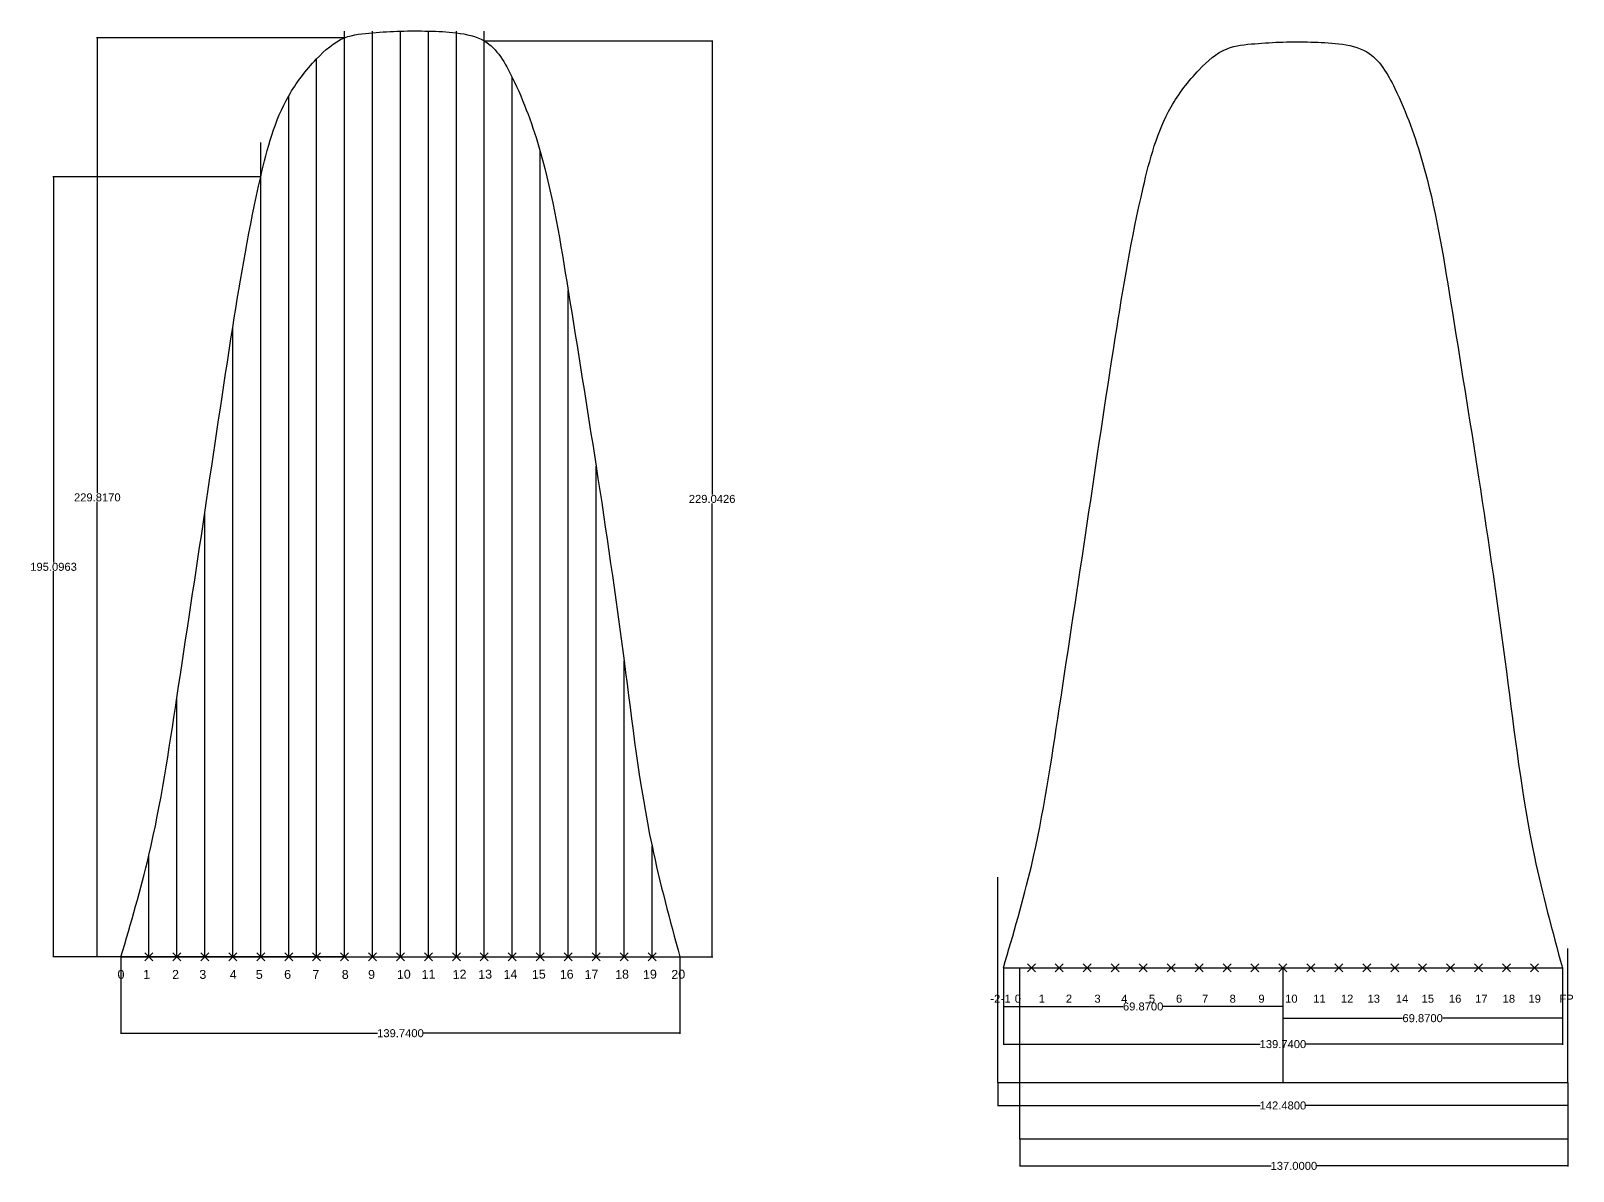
# Model space of a CAD drawing. Header units: inches. Extents: x 2352 to 5491, y -38 to 423.
# Drawn here: x 2352.2 to 2737.8, y 128.4 to 413.5 of the extents above; entities that cross this region are included whole.
import ezdxf

# ---------------------------------------------------------------- set-up
doc = ezdxf.new("R2010")
doc.units = ezdxf.units.IN
doc.header["$MEASUREMENT"] = 0
doc.header["$PDMODE"] = 3
doc.styles.get("Standard").update_dxf_attribs({"font": 'arial.ttf'})
doc.dimstyles.get("Standard").update_dxf_attribs({"dimtxt": 0.18, "dimasz": 0.18, "dimexe": 0.18, "dimexo": 0.0625, "dimgap": 0.09, "dimtad": 0, "dimtih": 1, "dimtoh": 1, "dimdec": 4, "dimzin": 0, "dimdsep": 46, "dimtxsty": 'Standard', "dimcen": 0.09, "dimadec": 0, "dimazin": 0, "dimtfac": 1, "dimtdec": 4, "dimtofl": 0, "dimtmove": 0, "dimatfit": 3, "dimfxl": 1, "dimtolj": 1, "dimtzin": 0, "dimarcsym": 0})

# ---------------------------------------------------------------- blocks, each defined once
blk = doc.blocks.new('*D17')
at = {"color": 0, "lineweight": -2, "transparency": 16777216}
for p, q in [((2374.74, 181.87), (2374.74, 162.69)), ((2514.48, 181.87), (2514.48, 162.69)), ((2374.92, 162.87), (2438.91, 162.87)), ((2514.3, 162.87), (2450.31, 162.87))]:
    blk.add_line(p, q, dxfattribs=at)
at = {"color": 0, "transparency": 16777216}
for points in [[(2374.92, 162.9), (2374.92, 162.84), (2374.74, 162.87)], [(2514.3, 162.9), (2514.3, 162.84), (2514.48, 162.87)]]:
    blk.add_solid(points, dxfattribs=at)
at = {"layer": 'Defpoints', "color": 0, "transparency": 16777216}
for p in [(2374.74, 181.94), (2514.48, 181.94), (2514.48, 162.87)]:
    blk.add_point(p, dxfattribs=at)
at = {"color": 0, "transparency": 16777216, "insert": (2444.61, 162.87), "char_height": 2, "attachment_point": 5}
blk.add_mtext('\\A1;139.7400', dxfattribs=at)
blk = doc.blocks.new('*D18')
at = {"color": 0, "lineweight": -2, "transparency": 16777216}
for p, q in [((2595.34, 179.14), (2595.34, 159.96)), ((2735.08, 179.14), (2735.08, 159.96)), ((2595.52, 160.14), (2659.51, 160.14)), ((2734.9, 160.14), (2670.91, 160.14))]:
    blk.add_line(p, q, dxfattribs=at)
at = {"color": 0, "transparency": 16777216}
for points in [[(2595.52, 160.17), (2595.52, 160.11), (2595.34, 160.14)], [(2734.9, 160.17), (2734.9, 160.11), (2735.08, 160.14)]]:
    blk.add_solid(points, dxfattribs=at)
at = {"layer": 'Defpoints', "color": 0, "transparency": 16777216}
for p in [(2595.34, 179.2), (2735.08, 179.2), (2735.08, 160.14)]:
    blk.add_point(p, dxfattribs=at)
at = {"color": 0, "transparency": 16777216, "insert": (2665.21, 160.14), "char_height": 2, "attachment_point": 5}
blk.add_mtext('\\A1;139.7400', dxfattribs=at)
blk = doc.blocks.new('*D19')
at = {"color": 0, "lineweight": -2, "transparency": 16777216}
for p, q in [((2665.21, 179.14), (2665.21, 166.44)), ((2735.08, 179.14), (2735.08, 166.44)), ((2665.39, 166.62), (2695.12, 166.62)), ((2734.9, 166.62), (2705.16, 166.62))]:
    blk.add_line(p, q, dxfattribs=at)
at = {"color": 0, "transparency": 16777216}
for points in [[(2665.39, 166.65), (2665.39, 166.59), (2665.21, 166.62)], [(2734.9, 166.65), (2734.9, 166.59), (2735.08, 166.62)]]:
    blk.add_solid(points, dxfattribs=at)
at = {"layer": 'Defpoints', "color": 0, "transparency": 16777216}
for p in [(2665.21, 179.2), (2735.08, 179.2), (2735.08, 166.62)]:
    blk.add_point(p, dxfattribs=at)
at = {"color": 0, "transparency": 16777216, "insert": (2700.14, 166.62), "char_height": 2, "attachment_point": 5}
blk.add_mtext('\\A1;69.8700', dxfattribs=at)
blk = doc.blocks.new('*D20')
at = {"color": 0, "lineweight": -2, "transparency": 16777216}
for p, q in [((2595.34, 179.14), (2595.34, 169.37)), ((2665.21, 179.14), (2665.21, 169.37)), ((2595.52, 169.55), (2625.25, 169.55)), ((2665.03, 169.55), (2635.29, 169.55))]:
    blk.add_line(p, q, dxfattribs=at)
at = {"color": 0, "transparency": 16777216}
for points in [[(2595.52, 169.58), (2595.52, 169.52), (2595.34, 169.55)], [(2665.03, 169.58), (2665.03, 169.52), (2665.21, 169.55)]]:
    blk.add_solid(points, dxfattribs=at)
at = {"layer": 'Defpoints', "color": 0, "transparency": 16777216}
for p in [(2595.34, 179.2), (2665.21, 179.2), (2595.34, 169.55)]:
    blk.add_point(p, dxfattribs=at)
at = {"color": 0, "transparency": 16777216, "insert": (2630.27, 169.55), "char_height": 2, "attachment_point": 5}
blk.add_mtext('\\A1;69.8700', dxfattribs=at)
blk = doc.blocks.new('*D21')
at = {"color": 0, "lineweight": -2, "transparency": 16777216}
for p, q in [((2593.97, 150.47), (2593.97, 144.62)), ((2736.45, 150.47), (2736.45, 144.62)), ((2594.15, 144.8), (2659.51, 144.8)), ((2736.27, 144.8), (2670.91, 144.8))]:
    blk.add_line(p, q, dxfattribs=at)
at = {"color": 0, "transparency": 16777216}
for points in [[(2594.15, 144.83), (2594.15, 144.77), (2593.97, 144.8)], [(2736.27, 144.83), (2736.27, 144.77), (2736.45, 144.8)]]:
    blk.add_solid(points, dxfattribs=at)
at = {"layer": 'Defpoints', "color": 0, "transparency": 16777216}
for p in [(2593.97, 150.53), (2736.45, 150.53), (2736.45, 144.8)]:
    blk.add_point(p, dxfattribs=at)
at = {"color": 0, "transparency": 16777216, "insert": (2665.21, 144.8), "char_height": 2, "attachment_point": 5}
blk.add_mtext('\\A1;142.4800', dxfattribs=at)
blk = doc.blocks.new('*D9')
at = {"color": 0, "lineweight": -2, "transparency": 16777216}
for p, q in [((2599.45, 136.33), (2599.45, 129.52)), ((2736.45, 136.33), (2736.45, 129.52)), ((2599.63, 129.7), (2662.25, 129.7)), ((2736.27, 129.7), (2673.65, 129.7))]:
    blk.add_line(p, q, dxfattribs=at)
at = {"color": 0, "transparency": 16777216}
for points in [[(2599.63, 129.73), (2599.63, 129.67), (2599.45, 129.7)], [(2736.27, 129.73), (2736.27, 129.67), (2736.45, 129.7)]]:
    blk.add_solid(points, dxfattribs=at)
at = {"layer": 'Defpoints', "color": 0, "transparency": 16777216}
for p in [(2599.45, 136.39), (2736.45, 136.39), (2736.45, 129.7)]:
    blk.add_point(p, dxfattribs=at)
at = {"color": 0, "transparency": 16777216, "insert": (2667.95, 129.7), "char_height": 2, "attachment_point": 5}
blk.add_mtext('\\A1;137.0000', dxfattribs=at)
blk = doc.blocks.new('*D10')
at = {"color": 0, "lineweight": -2, "transparency": 16777216}
for p, q in [((2465.63, 410.98), (2522.7, 410.98)), ((2522.52, 410.8), (2522.52, 297.57)), ((2522.52, 182.12), (2522.52, 295.35)), ((2465.63, 181.94), (2522.7, 181.94))]:
    blk.add_line(p, q, dxfattribs=at)
at = {"color": 0, "transparency": 16777216}
for points in [[(2522.49, 410.8), (2522.55, 410.8), (2522.52, 410.98)], [(2522.49, 182.12), (2522.55, 182.12), (2522.52, 181.94)]]:
    blk.add_solid(points, dxfattribs=at)
at = {"layer": 'Defpoints', "color": 0, "transparency": 16777216}
for p in [(2465.57, 410.98), (2465.57, 181.94), (2522.52, 181.94)]:
    blk.add_point(p, dxfattribs=at)
at = {"color": 0, "transparency": 16777216, "insert": (2522.52, 296.46), "char_height": 2, "attachment_point": 5}
blk.add_mtext('\\A1;229.0426', dxfattribs=at)
blk = doc.blocks.new('*D11')
at = {"color": 0, "lineweight": -2, "transparency": 16777216}
for p, q in [((2430.57, 411.75), (2368.65, 411.75)), ((2368.83, 411.57), (2368.83, 297.96)), ((2368.83, 182.12), (2368.83, 295.73)), ((2430.57, 181.94), (2368.65, 181.94))]:
    blk.add_line(p, q, dxfattribs=at)
at = {"color": 0, "transparency": 16777216}
for points in [[(2368.8, 411.57), (2368.86, 411.57), (2368.83, 411.75)], [(2368.8, 182.12), (2368.86, 182.12), (2368.83, 181.94)]]:
    blk.add_solid(points, dxfattribs=at)
at = {"layer": 'Defpoints', "color": 0, "transparency": 16777216}
for p in [(2430.64, 411.75), (2368.83, 181.94), (2430.64, 181.94)]:
    blk.add_point(p, dxfattribs=at)
at = {"color": 0, "transparency": 16777216, "insert": (2368.83, 296.84), "char_height": 2, "attachment_point": 5}
blk.add_mtext('\\A1;229.8170', dxfattribs=at)
blk = doc.blocks.new('*D12')
at = {"color": 0, "lineweight": -2, "transparency": 16777216}
for p, q in [((2409.61, 377.03), (2357.71, 377.03)), ((2357.89, 376.85), (2357.89, 280.6)), ((2357.89, 182.12), (2357.89, 278.37)), ((2409.61, 181.94), (2357.71, 181.94))]:
    blk.add_line(p, q, dxfattribs=at)
at = {"color": 0, "transparency": 16777216}
for points in [[(2357.86, 376.85), (2357.92, 376.85), (2357.89, 377.03)], [(2357.86, 182.12), (2357.92, 182.12), (2357.89, 181.94)]]:
    blk.add_solid(points, dxfattribs=at)
at = {"layer": 'Defpoints', "color": 0, "transparency": 16777216}
for p in [(2409.67, 377.03), (2357.89, 181.94), (2409.67, 181.94)]:
    blk.add_point(p, dxfattribs=at)
at = {"color": 0, "transparency": 16777216, "insert": (2357.89, 279.48), "char_height": 2, "attachment_point": 5}
blk.add_mtext('\\A1;195.0963', dxfattribs=at)

msp = doc.modelspace()

# ---------------------------------------------------------------- linework, layer by layer
for p, q in [((2430.63584, 181.93569), (2430.63584, 413.43569)), ((2437.62284, 181.93569), (2437.62284, 413.43569)), ((2444.60984, 181.93569), (2444.60984, 413.43569)), ((2451.59684, 181.93569), (2451.59684, 413.43569)), ((2458.58384, 181.93569), (2458.58384, 413.43569)), ((2465.57084, 181.93569), (2465.57084, 413.43569)), ((2423.64884, 181.93569), (2423.64884, 406.49069)), ((2472.55784, 181.93569), (2472.55784, 401.86069)), ((2416.66184, 181.93569), (2416.66184, 397.23069)), ((2409.67484, 181.93569), (2409.67484, 385.56995)), ((2479.54484, 181.93569), (2479.54484, 383.34069)), ((2486.53184, 181.93569), (2486.53184, 348.61569)), ((2402.68784, 181.93569), (2402.68784, 339.35569)), ((2493.51884, 181.93569), (2493.51884, 304.63069)), ((2395.70084, 181.93569), (2395.70084, 293.05569)), ((2500.50584, 181.93569), (2500.50584, 256.01569)), ((2388.71384, 181.93569), (2388.71384, 246.75569)), ((2507.49284, 181.93569), (2507.49284, 209.71569)), ((2381.72684, 181.93569), (2381.72684, 207.40069)), ((2593.96755, 150.53099), (2593.96755, 201.90687)), ((2374.73984, 181.93569), (2514.47984, 181.93569)), ((2736.44755, 150.53099), (2736.44755, 184.079)), ((2595.33755, 179.20228), (2735.07755, 179.20228)), ((2599.44755, 136.39279), (2599.44755, 179.20228)), ((2665.20755, 179.20228), (2665.20755, 150.53099)), ((2593.96755, 150.53099), (2736.44755, 150.53099)), ((2736.44755, 150.53099), (2736.44755, 136.39279)), ((2736.44755, 136.39279), (2599.44755, 136.39279))]:
    msp.add_line(p, q)
for points in [[(2374.73984, 181.93569), (2381.72684, 207.40069), (2388.71384, 246.75569), (2395.70084, 293.05569), (2402.68784, 339.35569), (2409.67484, 377.032), (2416.66184, 397.23069), (2423.64884, 406.49069), (2430.63584, 411.75272), (2437.62284, 413.02888), (2444.60984, 413.43569), (2451.59684, 413.43569), (2458.58384, 412.99714), (2465.57084, 410.97826), (2472.55784, 401.86069), (2479.54484, 383.34069), (2486.53184, 348.61569), (2493.51884, 304.63069), (2500.50584, 256.01569), (2507.49284, 209.71569), (2514.47984, 181.93569)], [(2595.33755, 179.20228), (2602.32455, 204.66728), (2609.31155, 244.02228), (2616.29855, 290.32228), (2623.28555, 336.62228), (2630.27255, 374.2986), (2637.25955, 394.49728), (2644.24655, 403.75728), (2651.23355, 409.01931), (2658.22055, 410.29547), (2665.20755, 410.70228), (2672.19455, 410.70228), (2679.18155, 410.26373), (2686.16855, 408.24485), (2693.15555, 399.12728), (2700.14255, 380.60728), (2707.12955, 345.88228), (2714.11655, 301.89728), (2721.10355, 253.28228), (2728.09055, 206.98228), (2735.07755, 179.20228)]]:
    msp.add_spline(points, degree=3)
for p in [(2381.72684, 181.93569), (2388.71384, 181.93569), (2395.70084, 181.93569), (2402.68784, 181.93569), (2409.67484, 181.93569), (2416.66184, 181.93569), (2423.64884, 181.93569), (2430.63584, 181.93569), (2437.62284, 181.93569), (2444.60984, 181.93569), (2451.59684, 181.93569), (2458.58384, 181.93569), (2465.57084, 181.93569), (2472.55784, 181.93569), (2479.54484, 181.93569), (2486.53184, 181.93569), (2493.51884, 181.93569), (2500.50584, 181.93569), (2507.49284, 181.93569), (2602.32455, 179.20228), (2609.31155, 179.20228), (2616.29855, 179.20228), (2623.28555, 179.20228), (2630.27255, 179.20228), (2637.25955, 179.20228), (2644.24655, 179.20228), (2651.23355, 179.20228), (2658.22055, 179.20228), (2665.20755, 179.20228), (2672.19455, 179.20228), (2679.18155, 179.20228), (2686.16855, 179.20228), (2693.15555, 179.20228), (2700.14255, 179.20228), (2707.12955, 179.20228), (2714.11655, 179.20228), (2721.10355, 179.20228), (2728.09055, 179.20228)]:
    msp.add_point(p)

# ---------------------------------------------------------------- texts
for s, height, p in [('0', 2.22511, (2373.91756, 176.43829)), ('1', 2.22511, (2380.31259, 176.43829)), ('2', 2.22511, (2387.57181, 176.43829)), ('3', 2.22511, (2394.37013, 176.43829)), ('4', 2.22511, (2401.97502, 176.43829)), ('5', 2.22511, (2408.48528, 176.43829)), ('6', 2.22511, (2415.57166, 176.43829)), ('7', 2.22511, (2422.65804, 176.43829)), ('8', 2.22511, (2429.97488, 176.43829)), ('9', 2.22511, (2436.55611, 176.43829)), ('10', 2.225107, (2443.75772, 176.43829)), ('11', 2.225107, (2449.92229, 176.43829)), ('12', 2.225107, (2457.70003, 176.43829)), ('13', 2.225107, (2464.09506, 176.43829)), ('14', 2.225107, (2470.41576, 176.43829)), ('15', 2.225107, (2477.49928, 176.43829)), ('16', 2.225107, (2484.47384, 176.43829)), ('17', 2.225107, (2490.68553, 176.43829)), ('18', 2.225107, (2498.31396, 176.43829)), ('19', 2.225107, (2505.28849, 176.43829)), ('20', 2.225107, (2512.37201, 176.43829))]:
    msp.add_text(s, height=height, rotation=2).set_placement(p)
for s, p in [('-2', (2592.06749, 170.50865)), ('-1', (2594.67934, 170.50865)), ('0', (2598.17415, 170.50865)), ('1', (2604.16451, 170.50865)), ('2', (2610.94618, 170.50865)), ('3', (2618.09442, 170.50865)), ('4', (2624.78445, 170.50865)), ('5', (2631.70358, 170.50865)), ('6', (2638.48525, 170.50865)), ('7', (2644.99198, 170.50865)), ('8', (2651.8848, 170.50865)), ('9', (2659.07887, 170.50865)), ('10', (2665.76889, 170.50865)), ('11', (2672.77967, 170.50865)), ('12', (2679.6988, 170.50865)), ('13', (2686.36912, 170.50865)), ('14', (2693.42572, 170.50865)), ('15', (2699.88663, 170.50865)), ('16', (2706.71412, 170.50865)), ('17', (2713.26668, 170.50865)), ('18', (2720.13999, 170.50865)), ('19', (2726.6009, 170.50865)), ('FP', (2734.34483, 170.50865))]:
    msp.add_text(s, height=2).set_placement(p)

# ---------------------------------------------------------------- dimensions: what is measured, and where the dimension line sits
at = {"color": 1}
for base, p1, p2, picture, middle in [((2368.82533, 181.93569), (2430.63584, 411.75272), (2430.63584, 181.93569), '*D11', (2368.82533, 296.8442)), ((2522.52436, 181.93569), (2465.57084, 410.97826), (2465.57084, 181.93569), '*D10', (2522.52436, 296.45697)), ((2357.88896, 181.93569), (2409.67484, 377.032), (2409.67484, 181.93569), '*D12', (2357.88896, 279.48384))]:
    dim = msp.add_linear_dim(base=base, p1=p1, p2=p2, angle=90, dimstyle='Standard', override={"dimtxt": 2}, dxfattribs=at)
    dim.commit()
    dim.dimension.update_dxf_attribs({"geometry": picture, "text_midpoint": middle})
for base, p1, p2, picture, middle in [((2514.47984, 162.87297), (2374.73984, 181.93569), (2514.47984, 181.93569), '*D17', (2444.60984, 162.87297)), ((2735.07755, 160.13956), (2595.33755, 179.20228), (2735.07755, 179.20228), '*D18', (2665.20755, 160.13956)), ((2595.33755, 169.54967), (2665.20755, 179.20228), (2595.33755, 179.20228), '*D20', (2630.27255, 169.54967)), ((2735.07755, 166.61926), (2665.20755, 179.20228), (2735.07755, 179.20228), '*D19', (2700.14255, 166.61926)), ((2736.44755, 144.79946), (2593.96755, 150.53099), (2736.44755, 150.53099), '*D21', (2665.20755, 144.79946)), ((2736.44755, 129.69904), (2599.44755, 136.39279), (2736.44755, 136.39279), '*D9', (2667.94755, 129.69904))]:
    dim = msp.add_linear_dim(base=base, p1=p1, p2=p2, dimstyle='Standard', override={"dimtxt": 2}, dxfattribs=at)
    dim.commit()
    dim.dimension.update_dxf_attribs({"geometry": picture, "text_midpoint": middle})

doc.saveas('drawing.dxf')
